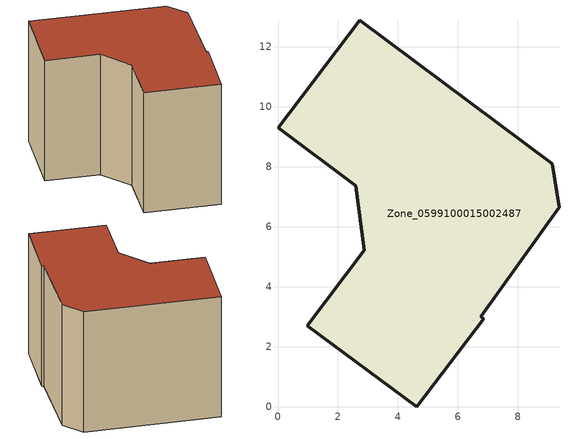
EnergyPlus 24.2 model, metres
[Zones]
Zone_0599100015002487
 floor ground (C_G): 9.37,6.65 6.76,3.01 6.86,2.94 4.63,0 0.98,2.7 2.88,5.22 2.6,7.37 0,9.3 2.72,12.89 9.14,8.1 z1.04
 wall outside (C_F): 6.76,3.01 9.37,6.65 9.14,8.1 2.72,12.89 0,9.3 2.6,7.37 2.88,5.22 0.98,2.7 4.63,0 6.86,2.94 6.76,3.01 z1.04:8.98
 roof outside (C_R): 4.63,0 6.86,2.94 6.76,3.01 9.37,6.65 9.14,8.1 2.72,12.89 0,9.3 2.6,7.37 2.88,5.22 0.98,2.7 z8.98
[BUILDING]
Pand.0599100015002487: North Axis=0; Terrain=City; Loads Convergence Tolerance Value=0.04; Temperature Convergence Tolerance Value=0.4; Solar Distribution=FullExterior; Maximum Number of Warmup Days=25; Minimum Number of Warmup Days=1
[Site:Location]
Rotterdam.The.Hague.AP_ZH_NLD Design_Conditions: Latitude=51.96; Longitude=4.45; Time Zone=1; Elevation=-4.5
[SITE:GROUNDTEMPERATURE:BUILDINGSURFACE]
18, 18, 18, 18, 18, 18, 18, 18, 18, 18, 18, 18
[MATERIAL] Thermal Absorptance=0.9; Solar Absorptance=0.7; Visible Absorptance=0.7
Name | Roughness | Thickness | Conductivity | Density | Specific Heat
G.TI.1975-1991 | MediumSmooth | 0.15 | 0.288461 | 540 | 1210
F.TI.1975-1991 | Rough | 0.3 | 0.230769 | 1920 | 840
R.TI.1975-1991 | MediumRough | 0.2 | 0.153846 | 1500 | 1000
[CONSTRUCTION]
C_G: G.TI.1975-1991
C_F: F.TI.1975-1991
C_R: R.TI.1975-1991
[ZONE]
Zone_0599100015002487: Type=1; Multiplier=1; Ceiling Height=Autocalculate; Volume=Autocalculate; Floor Area=autocalculate; Part of Total Floor Area=Yes
[ZONEINFILTRATION:DESIGNFLOWRATE]
Infil_Zone_0599100015002487: Zone or ZoneList or Space or SpaceList=Zone_0599100015002487; Schedule=AlwaysOn; Design Flow Rate Calculation Method=Flow/Area; Flow Rate per Floor Area=0.003; Constant Term Coefficient=1; Temperature Term Coefficient=0; Velocity Term Coefficient=0; Velocity Squared Term Coefficient=0
[HVACTEMPLATE:ZONE:IDEALLOADSAIRSYSTEM]
Zone_0599100015002487: Maximum Heating Supply Air Temperature=50; Minimum Cooling Supply Air Temperature=13; Maximum Heating Supply Air Humidity Ratio=0.0156; Minimum Cooling Supply Air Humidity Ratio=0.0077; Heating Limit=NoLimit; Cooling Limit=NoLimit; Dehumidification Control Type=ConstantSensibleHeatRatio; Cooling Sensible Heat Ratio=0.7; Dehumidification Setpoint=60; Humidification Control Type=None; Humidification Setpoint=30; Outdoor Air Method=None; Outdoor Air Flow Rate per Person=0.00944; Outdoor Air Flow Rate per Zone Floor Area=0; Outdoor Air Flow Rate per Zone=0; Demand Controlled Ventilation Type=None; Outdoor Air Economizer Type=NoEconomizer; Heat Recovery Type=None; Sensible Heat Recovery Effectiveness=0.7; Latent Heat Recovery Effectiveness=0.65
[ZONECONTROL:THERMOSTAT]
ThermostatControl_Zone_0599100015002487: Zone or ZoneList=Zone_0599100015002487; Control Type Schedule=DualSetpointControlType; Control 1=Thermostat_Zone_0599100015002487; Temperature Difference Between Cutout And Setpoint=0
[THERMOSTATSETPOINT:DUALSETPOINT]
Thermostat_Zone_0599100015002487: Heating Setpoint Temperature Schedule=HeatingSetpoint_Zone_0599100015002487; Cooling Setpoint Temperature Schedule=CoolingSetpoint_Zone_0599100015002487
[SCHEDULE:COMPACT]
HeatingSetpoint_Zone_0599100015002487: Through: 12/31, For: AllDays, Until: 24:00, 21
CoolingSetpoint_Zone_0599100015002487: Through: 12/31, For: AllDays, Until: 24:00, 24
DualSetpointControlType: Through: 12/31, For: AllDays, Until: 24:00, 4
AlwaysOn: Through: 12/31, For: AllDays, Until: 24:00, 1
